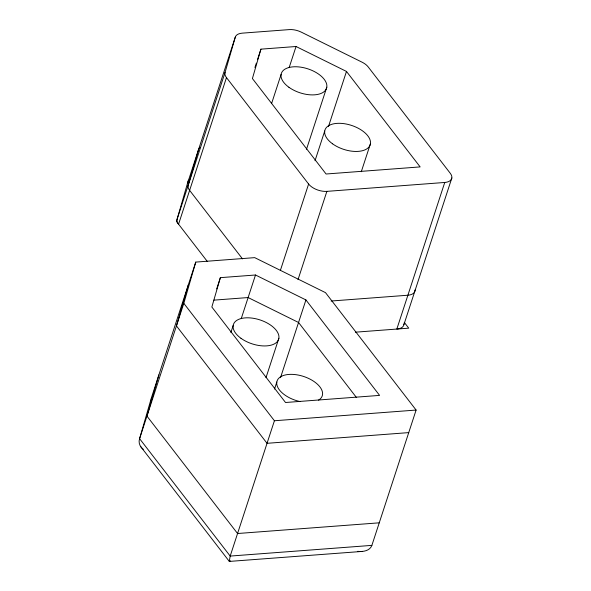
<?xml version="1.0" encoding="UTF-8"?>
<svg xmlns="http://www.w3.org/2000/svg" width="591" height="591" viewBox="0 0 591 591"><rect width="100%" height="100%" fill="white"/><g stroke="black" fill="none" stroke-linecap="round" stroke-linejoin="round"><path stroke-width="0.89" d="M188.403 180.189L176.45 221.448L207.397 261.554M225.053 72.479A13.992 7.41 18.1 0 0 226.479 77.598L178.563 224.188A13.992 7.41 18.1 0 1 177.137 219.069L225.053 72.479L235.284 37.159A13.992 7.41 18.1 0 1 242.266 33.148L289.302 29.602A13.992 7.41 18.1 0 1 301.366 32.173L361.98 62.144A13.992 7.41 18.1 0 1 368.171 66.901L450.305 173.34A13.992 7.41 18.1 0 1 444.75 182.464L396.834 329.054A13.992 7.41 18.1 0 0 403.978 323.809M357.725 551.329C362.881 551.987 369.863 550.945 371.879 545.375L416.108 410.058L325.501 292.648L254.699 257.639L195.761 262.094L151.532 397.403L139.587 438.662C138.183 442.533 139.927 447.032 143.303 449.271M158.905 374.857L146.952 416.108L237.56 533.518L379.252 522.821M188.389 284.64L176.443 325.9L267.043 443.309L408.736 432.612M362.453 551.403L229.278 561.428L230.187 556.072L139.587 438.662L183.808 303.346L195.761 262.094M260.919 49.156L252.409 78.544L326.077 174.005L420.142 166.906L346.474 71.437L296.047 46.504L260.919 49.156L257.491 59.647M220.369 277.652L211.859 307.032L285.527 402.501L379.592 395.394L305.924 299.933L255.497 275L220.369 277.652L216.683 288.925M151.532 397.403L151.023 401.814M235.284 37.159L187.369 183.749A13.992 7.41 18.1 0 1 188.854 181.585M254.92 67.514L256.354 63.148M271.668 103.299L281.094 74.451M289.191 67.485L296.047 46.504M230.882 332.504L233.172 325.493M241.254 318.571L255.497 275M306.507 149.264L326.793 87.202M315.018 160.722L324.732 131.003M280.326 270.575L308.613 184.037L226.479 77.598M328.478 126.511L346.474 71.437M265.994 377.664L278.871 338.251M298.012 279.654L326.875 191.366L444.75 182.464M274.52 389.048L276.81 382.045M280.518 377.664L305.924 299.933M183.808 303.346L274.416 420.755L230.187 556.072L371.879 545.375M361.293 171.722L370.431 143.753M403.926 324.577L451.842 177.987M230.313 560.741L229.426 561.45M213.898 300.139L248.124 297.554L298.551 322.487L356.476 397.544M331.137 301.026L407.893 295.227A13.992 7.41 18.1 0 0 415.037 289.982M355.376 332.186L408.743 328.16L404.244 322.324M274.416 420.755L416.108 410.058M242.502 258.888L189.622 190.361A13.992 7.41 18.1 0 1 188.197 185.242L198.428 149.922A13.992 7.41 18.1 0 1 199.913 147.757M229.116 561.169L140.466 446.294M299.955 401.548A23.78 12.603 18.1 0 1 277.142 380.781A23.78 12.603 18.1 0 1 308.554 378.41A23.78 12.603 18.1 0 1 318.549 400.144M326.875 191.366A13.992 7.41 18.1 0 1 308.613 184.037M240.973 338.296A23.78 12.603 18.1 0 0 278.546 339.507A23.78 12.603 18.1 0 0 248.552 317.818A23.78 12.603 18.1 0 0 240.973 338.296M288.896 87.254A23.78 12.603 18.1 0 0 326.468 88.458A23.78 12.603 18.1 0 0 296.475 66.768A23.78 12.603 18.1 0 0 288.896 87.254M332.534 143.805A23.78 12.603 18.1 0 0 370.099 145.009A23.78 12.603 18.1 0 0 340.113 123.32A23.78 12.603 18.1 0 0 332.534 143.805"/></g></svg>
